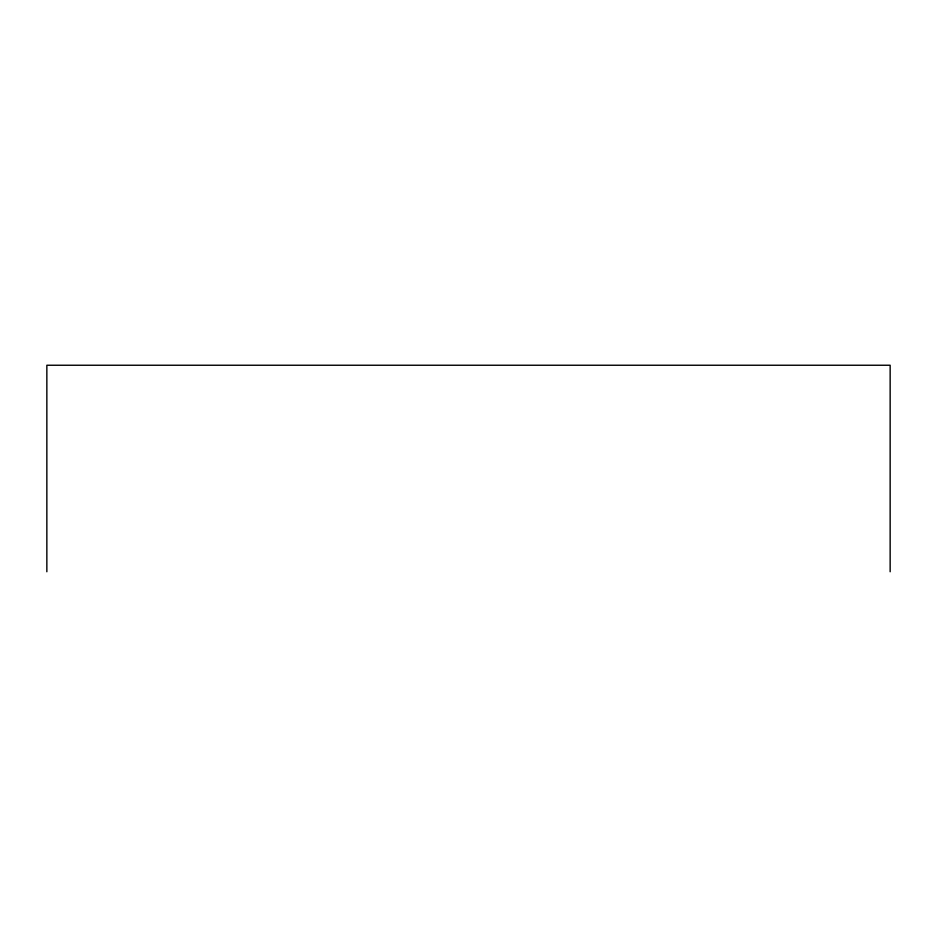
<?xml version="1.0" encoding="UTF-8"?>
<svg xmlns="http://www.w3.org/2000/svg" width="937" height="937" viewBox="0 0 937 937"><rect width="100%" height="100%" fill="white"/><g stroke="black" fill="none" stroke-linecap="round" stroke-linejoin="round"><path stroke-width="1.41" d="M890.15 571.757L890.15 365.243L46.85 365.243L46.85 571.757"/></g></svg>
